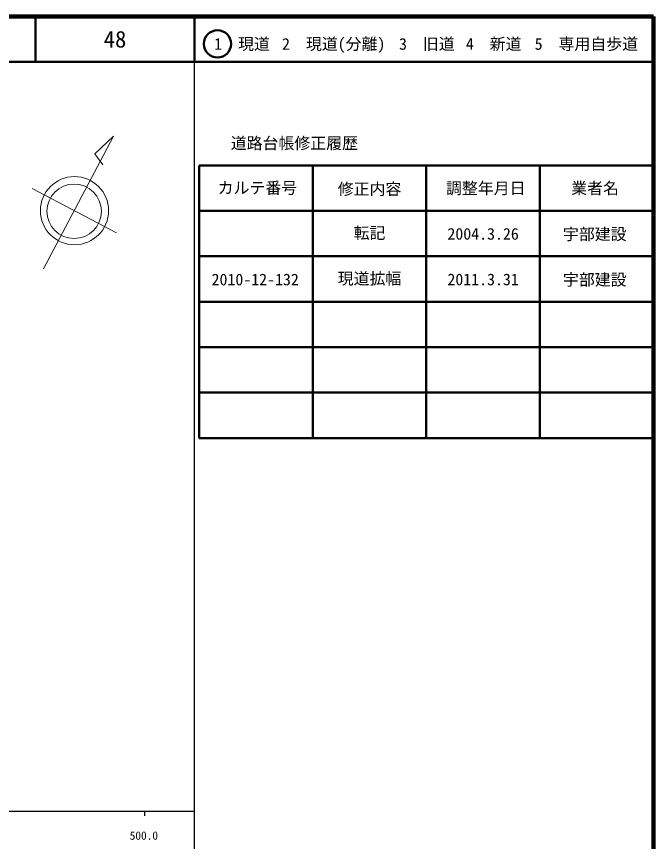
# Model space of a CAD drawing. Units: millimetres, scale not verified. Extents: x 40000 to 680000, y 20000 to 380000.
# Drawn here: x 539814 to 680000, y 198357 to 380000 of the extents above; entities that cross this region are included whole.
import ezdxf
from ezdxf.enums import TextEntityAlignment as Align

# ---------------------------------------------------------------- set-up
doc = ezdxf.new("R2010")
doc.units = ezdxf.units.MM
doc.header["$LTSCALE"] = 1000
doc.linetypes.add('LONG_DASHED_DOTTED', pattern=[15.25, 12, -1.5, 0.25, -1.5])
for name, color, linetype, lineweight in [('M-BMK', 2, 'LONG_DASHED_DOTTED', 13), ('M-STR-STRC', 7, 'Continuous', 13), ('M-TTL', 2, 'Continuous', 140), ('M-TTL-BAND', 7, 'Continuous', 25), ('M-TTL-FRAM', 2, 'Continuous', 50), ('M-TTL-LINE', 7, 'Continuous', 50)]:
    doc.layers.add(name, color=color, linetype=linetype, lineweight=lineweight)
doc.layers.add('M-TTL-TXT', color=7, linetype='Continuous')
doc.styles.add('ＭＳ ゴシック', font='')
doc.styles.get('ＭＳ ゴシック').set_extended_font_data('MS Gothic')

msp = doc.modelspace()

# ---------------------------------------------------------------- linework, layer by layer
at = {"layer": 'M-STR-STRC'}
for p, q in [((545776, 324442), (561189, 353655)), ((561189, 353655), (557085, 349747)), ((557085, 349747), (558829, 347305)), ((543256, 342166), (561829, 332367))]:
    msp.add_line(p, q, dxfattribs=at)
for centre, radius in [((552580, 337247), 7500), ((552499, 337111), 6000)]:
    msp.add_circle(centre, radius, dxfattribs=at)
at = {"layer": 'M-TTL'}
for p, q in [((680000, 380000), (40000, 380000)), ((680000, 20000), (680000, 380000))]:
    msp.add_line(p, q, dxfattribs=at)
at = {"layer": 'M-TTL-BAND'}
for p, q in [((579000, 20000), (579000, 370000)), ((40000, 205000), (579000, 205000)), ((568000, 205000), (568000, 204000))]:
    msp.add_line(p, q, dxfattribs=at)
at = {"layer": 'M-TTL-FRAM'}
for p, q in [((580000, 347197), (580000, 287197)), ((580000, 347197), (680000, 347197)), ((580000, 287197), (680000, 287197))]:
    msp.add_line(p, q, dxfattribs=at)
at = {"layer": 'M-TTL-LINE'}
for p, q in [((543997, 380000), (543997, 370000)), ((579000, 380000), (579000, 370000)), ((40000, 370000), (680000, 370000)), ((605000, 347197), (605000, 287197)), ((630000, 347197), (630000, 287197)), ((655000, 347197), (655000, 287197)), ((580000, 337197), (680000, 337197)), ((580000, 327197), (680000, 327197)), ((580000, 317197), (680000, 317197)), ((580000, 307197), (680000, 307197)), ((580000, 297197), (680000, 297197))]:
    msp.add_line(p, q, dxfattribs=at)
msp.add_circle((584031, 373958), 3000, dxfattribs=at)

# ---------------------------------------------------------------- texts
at = {"layer": 'M-BMK', "color": 7, "style": 'ＭＳ ゴシック'}
msp.add_text('現道拡幅', height=2566, dxfattribs=at).set_placement((617500, 322309), align=Align.MIDDLE_CENTER)
at = {"layer": 'M-TTL-BAND', "style": 'ＭＳ ゴシック'}
msp.add_text('500.0', height=1833, dxfattribs=at).set_placement((567844, 198195), align=Align.BOTTOM_CENTER)
at = {"layer": 'M-TTL-TXT', "style": 'ＭＳ ゴシック'}
for s, height, p in [('48', 3666, (561497, 375000)), ('1\u3000現道', 2566, (589448, 373958)), ('2\u3000現道(分離)', 2566, (609619, 373958)), ('3\u3000旧道', 2566, (630121, 373958)), ('4\u3000新道', 2566, (644824, 373958)), ('5\u3000専用自歩道', 2566, (665228, 373958)), ('道路台帳修正履歴', 2566, (600968, 352113)), ('カルテ番号', 2566, (592839, 342277)), ('修正内容', 2566, (617509, 342023)), ('調整年月日', 2566, (643089, 342197)), ('業者名', 2566, (667134, 342197)), ('転記', 2566, (617500, 332345)), ('2004.3.26', 2566, (642500, 332146)), ('宇部建設', 2566, (667077, 332089)), ('2010-12-132', 2566, (592345, 322096)), ('2011.3.31', 2566, (642500, 322110)), ('宇部建設', 2566, (667077, 322053))]:
    msp.add_text(s, height=height, dxfattribs=at).set_placement(p, align=Align.MIDDLE_CENTER)

doc.saveas('drawing.dxf')
